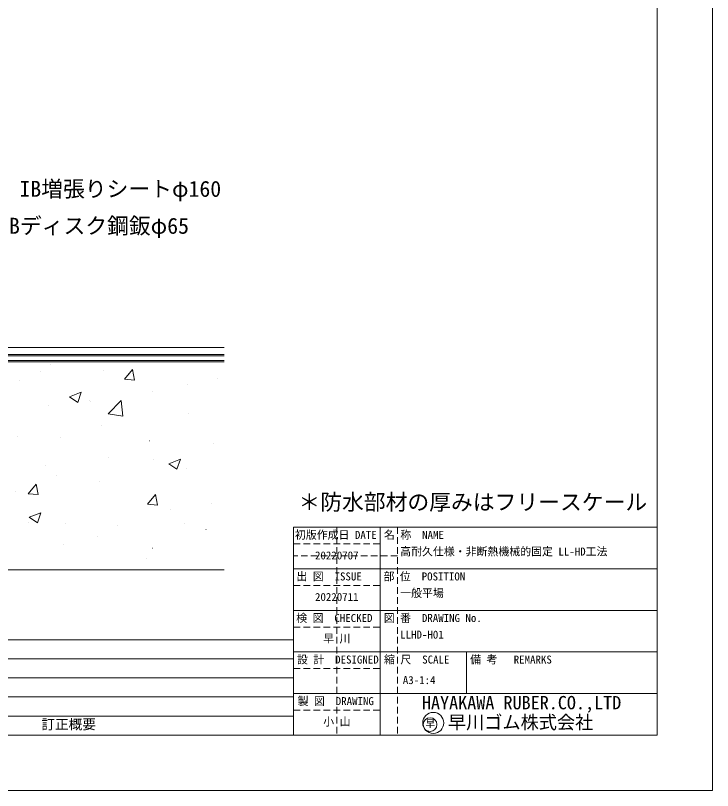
# Model space of a CAD drawing. Units: millimetres, scale not verified. Extents: x -840 to 840, y -594 to 594.
# Drawn here: x 337 to 840, y -594 to -35 of the extents above; entities that cross this region are included whole.
import ezdxf
from ezdxf.enums import TextEntityAlignment as Align

# ---------------------------------------------------------------- set-up
doc = ezdxf.new("R2010")
doc.units = ezdxf.units.MM
doc.header["$LTSCALE"] = 2
doc.linetypes.add('DASHED1', pattern=[1.8, 1.2, -0.6])
doc.linetypes.add('DASHED2', pattern=[3, 2, -1])
for name, color, linetype, lineweight in [('0-0_輪郭線', 134, 'DASHED2', 5), ('0-1_図面枠', 7, 'Continuous', 5), ('0-2_文字', 5, 'Continuous', 5), ('0-3_表題欄', 7, 'Continuous', 5), ('0-4_0', 7, 'Continuous', 5), ('0-5_仮想線', 2, 'DASHED1', 5), ('0-6_躯体', 134, 'Continuous', 5), ('0-7_緩衝フォーム', 7, 'Continuous', 5), ('0-9_IBｼｰﾄ', 7, 'Continuous', 5)]:
    doc.layers.add(name, color=color, linetype=linetype, lineweight=lineweight)
doc.styles.add('ＭＳ ゴシック', font='')
doc.styles.get('ＭＳ ゴシック').set_extended_font_data('MS Gothic')

# ---------------------------------------------------------------- blocks, each defined once
blk = doc.blocks.new('囲い文字1')
at = {"layer": '0-2_文字'}
for p, q in [((-0.424, -22.663), (-0.539, -22.663)), ((-0.193, -22.263), (-0.309, -22.263)), ((0.038, -21.863), (-0.078, -21.863)), ((0.269, -21.463), (0.153, -21.463)), ((0.5, -21.063), (0.384, -21.063)), ((0.731, -20.663), (0.615, -20.663)), ((0.934, -20.263), (0.846, -20.263)), ((1.022, -20.263), (0.934, -20.263)), ((1.253, -20.663), (1.137, -20.663)), ((1.484, -21.063), (1.368, -21.063)), ((1.715, -21.463), (1.599, -21.463)), ((1.946, -21.863), (1.83, -21.863)), ((2.177, -22.263), (2.061, -22.263)), ((2.408, -22.663), (2.292, -22.663)), ((-2.272, -25.863), (-2.387, -25.863)), ((-2.041, -25.463), (-2.156, -25.463)), ((-1.81, -25.063), (-1.925, -25.063)), ((-1.579, -24.663), (-1.694, -24.663)), ((-1.348, -24.263), (-1.463, -24.263)), ((-1.117, -23.863), (-1.232, -23.863)), ((-0.886, -23.463), (-1.001, -23.463)), ((-0.655, -23.063), (-0.77, -23.063)), ((2.638, -23.063), (2.523, -23.063)), ((2.869, -23.463), (2.754, -23.463)), ((3.1, -23.863), (2.985, -23.863)), ((3.331, -24.263), (3.216, -24.263)), ((3.562, -24.663), (3.447, -24.663)), ((3.793, -25.063), (3.678, -25.063)), ((4.024, -25.463), (3.909, -25.463)), ((4.255, -25.863), (4.14, -25.863))]:
    blk.add_line(p, q, dxfattribs=at)
for points in [[(-2.329, -25.963), (0.934, -20.311), (0.934, -20.111), (-2.502, -26.063)], [(0.934, -20.311), (4.197, -25.963), (4.37, -26.063), (0.934, -20.111)], [(4.197, -25.963), (-2.329, -25.963), (-2.502, -26.063), (4.37, -26.063)]]:
    blk.add_lwpolyline(points, close=True, dxfattribs=at)
at = {"layer": '0-2_文字', "style": 'ＭＳ ゴシック'}
blk.add_text('1', height=3.651, dxfattribs=at).set_placement((-0.301, -26.315), align=Align.BOTTOM_LEFT)
blk = doc.blocks.new('U52')
at = {"layer": '0-4_0', "xscale": 3.446988, "yscale": 3.446988}
blk.add_blockref('囲い文字1', (8.327, 89.667), dxfattribs=at)
blk = doc.blocks.new('囲い文字2')
at = {"layer": '0-2_文字'}
for p, q in [((-14.153, 35.816), (-14.269, 35.816)), ((-13.922, 36.216), (-14.038, 36.216)), ((-13.691, 36.616), (-13.807, 36.616)), ((-13.488, 37.016), (-13.576, 37.016)), ((-13.4, 37.016), (-13.488, 37.016)), ((-13.169, 36.616), (-13.285, 36.616)), ((-12.938, 36.216), (-13.054, 36.216)), ((-12.707, 35.816), (-12.823, 35.816)), ((-16.001, 32.616), (-16.116, 32.616)), ((-15.77, 33.016), (-15.885, 33.016)), ((-15.539, 33.416), (-15.654, 33.416)), ((-15.308, 33.816), (-15.424, 33.816)), ((-15.077, 34.216), (-15.193, 34.216)), ((-14.846, 34.616), (-14.962, 34.616)), ((-14.615, 35.016), (-14.731, 35.016)), ((-14.384, 35.416), (-14.5, 35.416)), ((-12.477, 35.416), (-12.592, 35.416)), ((-12.246, 35.016), (-12.361, 35.016)), ((-12.015, 34.616), (-12.13, 34.616)), ((-11.784, 34.216), (-11.899, 34.216)), ((-11.553, 33.816), (-11.668, 33.816)), ((-11.322, 33.416), (-11.437, 33.416)), ((-11.091, 33.016), (-11.206, 33.016)), ((-10.86, 32.616), (-10.975, 32.616)), ((-16.694, 31.416), (-16.809, 31.416)), ((-16.463, 31.816), (-16.578, 31.816)), ((-16.232, 32.216), (-16.347, 32.216)), ((-10.629, 32.216), (-10.745, 32.216)), ((-10.398, 31.816), (-10.514, 31.816)), ((-10.167, 31.416), (-10.283, 31.416))]:
    blk.add_line(p, q, dxfattribs=at)
for points in [[(-16.751, 31.316), (-13.488, 36.968), (-13.488, 37.168), (-16.925, 31.216)], [(-13.488, 36.968), (-10.225, 31.316), (-10.052, 31.216), (-13.488, 37.168)], [(-10.225, 31.316), (-16.751, 31.316), (-16.925, 31.216), (-10.052, 31.216)]]:
    blk.add_lwpolyline(points, close=True, dxfattribs=at)
at = {"layer": '0-2_文字', "style": 'ＭＳ ゴシック'}
blk.add_text('2', height=3.651, dxfattribs=at).set_placement((-14.724, 30.963), align=Align.BOTTOM_LEFT)
blk = doc.blocks.new('U53')
at = {"layer": '0-4_0', "xscale": 3.446988, "yscale": 3.446988}
blk.add_blockref('囲い文字2', (58.041, -107.772), dxfattribs=at)
blk = doc.blocks.new('囲い文字3')
at = {"layer": '0-2_文字'}
for p, q in [((-5.245, 19.8), (-5.361, 19.8)), ((-5.042, 20.2), (-5.13, 20.2)), ((-4.954, 20.2), (-5.042, 20.2)), ((-4.723, 19.8), (-4.839, 19.8)), ((-7.093, 16.6), (-7.208, 16.6)), ((-6.862, 17), (-6.977, 17)), ((-6.631, 17.4), (-6.746, 17.4)), ((-6.4, 17.8), (-6.515, 17.8)), ((-6.169, 18.2), (-6.284, 18.2)), ((-5.938, 18.6), (-6.054, 18.6)), ((-5.707, 19), (-5.823, 19)), ((-5.476, 19.4), (-5.592, 19.4)), ((-4.492, 19.4), (-4.608, 19.4)), ((-4.261, 19), (-4.377, 19)), ((-4.03, 18.6), (-4.146, 18.6)), ((-3.799, 18.2), (-3.915, 18.2)), ((-3.568, 17.8), (-3.684, 17.8)), ((-3.337, 17.4), (-3.453, 17.4)), ((-3.107, 17), (-3.222, 17)), ((-2.876, 16.6), (-2.991, 16.6)), ((-8.247, 14.6), (-8.363, 14.6)), ((-8.017, 15), (-8.132, 15)), ((-7.786, 15.4), (-7.901, 15.4)), ((-7.555, 15.8), (-7.67, 15.8)), ((-7.324, 16.2), (-7.439, 16.2)), ((-2.645, 16.2), (-2.76, 16.2)), ((-2.414, 15.8), (-2.529, 15.8)), ((-2.183, 15.4), (-2.298, 15.4)), ((-1.952, 15), (-2.067, 15)), ((-1.721, 14.6), (-1.836, 14.6))]:
    blk.add_line(p, q, dxfattribs=at)
for points in [[(-8.305, 14.5), (-5.042, 20.152), (-5.042, 20.352), (-8.478, 14.4)], [(-5.042, 20.152), (-1.779, 14.5), (-1.605, 14.4), (-5.042, 20.352)], [(-1.779, 14.5), (-8.305, 14.5), (-8.478, 14.4), (-1.605, 14.4)]]:
    blk.add_lwpolyline(points, close=True, dxfattribs=at)
at = {"layer": '0-2_文字', "style": 'ＭＳ ゴシック'}
blk.add_text('3', height=3.651, dxfattribs=at).set_placement((-6.277, 14.147), align=Align.BOTTOM_LEFT)
blk = doc.blocks.new('U54')
at = {"layer": '0-4_0', "xscale": 3.446988, "yscale": 3.446988}
blk.add_blockref('囲い文字3', (28.926, -49.807), dxfattribs=at)
blk = doc.blocks.new('囲い文字4')
at = {"layer": '0-2_文字'}
for p, q in [((-5.662, 16.376), (-5.75, 16.376)), ((-5.574, 16.376), (-5.662, 16.376)), ((-7.482, 13.176), (-7.597, 13.176)), ((-7.251, 13.576), (-7.366, 13.576)), ((-7.02, 13.976), (-7.135, 13.976)), ((-6.789, 14.376), (-6.904, 14.376)), ((-6.558, 14.776), (-6.673, 14.776)), ((-6.327, 15.176), (-6.442, 15.176)), ((-6.096, 15.576), (-6.211, 15.576)), ((-5.865, 15.976), (-5.981, 15.976)), ((-5.343, 15.976), (-5.458, 15.976)), ((-5.112, 15.576), (-5.227, 15.576)), ((-4.881, 15.176), (-4.997, 15.176)), ((-4.65, 14.776), (-4.766, 14.776)), ((-4.419, 14.376), (-4.535, 14.376)), ((-4.188, 13.976), (-4.304, 13.976)), ((-3.957, 13.576), (-4.073, 13.576)), ((-3.726, 13.176), (-3.842, 13.176)), ((-8.867, 10.776), (-8.983, 10.776)), ((-8.636, 11.176), (-8.752, 11.176)), ((-8.405, 11.576), (-8.521, 11.576)), ((-8.174, 11.976), (-8.29, 11.976)), ((-7.944, 12.376), (-8.059, 12.376)), ((-7.713, 12.776), (-7.828, 12.776)), ((-3.495, 12.776), (-3.611, 12.776)), ((-3.264, 12.376), (-3.38, 12.376)), ((-3.034, 11.976), (-3.149, 11.976)), ((-2.803, 11.576), (-2.918, 11.576)), ((-2.572, 11.176), (-2.687, 11.176)), ((-2.341, 10.776), (-2.456, 10.776))]:
    blk.add_line(p, q, dxfattribs=at)
for points in [[(-8.925, 10.676), (-5.662, 16.328), (-5.662, 16.528), (-9.098, 10.576)], [(-5.662, 16.328), (-2.398, 10.676), (-2.225, 10.576), (-5.662, 16.528)], [(-2.398, 10.676), (-8.925, 10.676), (-9.098, 10.576), (-2.225, 10.576)]]:
    blk.add_lwpolyline(points, close=True, dxfattribs=at)
at = {"layer": '0-2_文字', "style": 'ＭＳ ゴシック'}
blk.add_text('4', height=3.651, dxfattribs=at).set_placement((-6.897, 10.323), align=Align.BOTTOM_LEFT)
blk = doc.blocks.new('U55')
at = {"layer": '0-4_0', "xscale": 3.446988, "yscale": 3.446988}
blk.add_blockref('囲い文字4', (31.063, -36.626), dxfattribs=at)
blk = doc.blocks.new('T26')
at = {"layer": '0-3_表題欄'}
for p, q in [((0, 0), (0, 137.5)), ((0, 137.5), (900, 137.5)), ((75, 0), (75, 137.5)), ((175, 0), (175, 137.5)), ((250, 0), (250, 137.5)), ((900, 0), (900, 137.5)), ((0, 110), (900, 110)), ((0, 82.5), (900, 82.5)), ((0, 55), (900, 55)), ((0, 27.5), (900, 27.5)), ((0, 0), (900, 0))]:
    blk.add_line(p, q, dxfattribs=at)
for name, p in [('U55', (25.953, 113.75)), ('U54', (25.953, 86.25)), ('U53', (25.953, 58.75)), ('U52', (25.953, 31.25))]:
    blk.add_blockref(name, p, dxfattribs=at)
at = {"layer": '0-3_表題欄', "style": 'ＭＳ ゴシック'}
for s, p in [('符号', (17.895, 3.902)), ('日付', (104.172, 4.044)), ('訂正者', (183.145, 3.939)), ('訂正概要', (535.895, 3.977))]:
    blk.add_text(s, height=14.43, dxfattribs=at).set_placement(p, align=Align.BOTTOM_LEFT)
blk = doc.blocks.new('表題欄(定義)')
at = {"layer": '0-3_表題欄'}
for p, q in [((-21.942, -100.175), (-21.942, -25.175)), ((-21.942, -25.175), (-21.942, -100.175)), ((-21.942, -25.175), (109.308, -25.175)), ((9.308, -25.175), (9.308, -100.175)), ((109.308, -25.175), (109.308, -100.175)), ((-21.942, -40.175), (109.308, -40.175)), ((-21.942, -40.175), (9.308, -40.175)), ((-21.942, -55.175), (109.308, -55.175)), ((-21.942, -70.175), (109.308, -70.175)), ((40.558, -70.175), (40.558, -85.175)), ((-21.942, -85.175), (109.308, -85.175)), ((-21.942, -100.175), (109.308, -100.175))]:
    blk.add_line(p, q, dxfattribs=at)
for centre, radius in [((28.503, -95.777), 3.799), ((27.344, -96.385), 2.487)]:
    blk.add_circle(centre, radius, dxfattribs=at)
at = {"layer": '0-5_仮想線'}
for p, q in [((-6.317, -25.175), (-6.317, -100.175)), ((15.558, -25.175), (15.558, -100.175)), ((-21.942, -31.175), (9.308, -31.175)), ((15.558, -35.487), (-21.942, -35.487)), ((-21.942, -46.175), (9.308, -46.175)), ((-21.942, -61.175), (9.308, -61.175)), ((-21.942, -76.175), (9.308, -76.175)), ((-21.942, -91.175), (9.308, -91.175))]:
    blk.add_line(p, q, dxfattribs=at)
at = {"layer": '0-3_表題欄', "style": 'ＭＳ ゴシック'}
for s, height, p in [('初版作成日 DATE', 2.889, (-21.448, -30.23)), ('名 称  NAME', 2.889, (10.704, -30.23)), ('出 図  ISSUE', 2.889, (-20.913, -45.23)), ('部 位  POSITION', 2.889, (10.552, -45.23)), ('検 図  CHECKED', 2.889, (-20.972, -60.23)), ('図 番  DRAWING No.', 2.889, (10.626, -60.23)), ('設 計  DESIGNED', 2.889, (-20.698, -75.23)), ('縮 尺  SCALE', 2.889, (10.728, -75.23)), ('備 考   REMARKS', 2.889, (41.802, -75.23)), ('製 図  DRAWING', 2.889, (-20.472, -90.23)), ('HAYAKAWA RUBER.CO.,LTD', 4.809, (24.395, -92.314)), ('早', 2.493, (25.658, -98.029)), ('早川ゴム株式会社', 4.809, (33.785, -99.399))]:
    blk.add_text(s, height=height, dxfattribs=at).set_placement(p, align=Align.BOTTOM_LEFT)

msp = doc.modelspace()

# ---------------------------------------------------------------- linework, layer by layer
at = {"layer": '0-0_輪郭線', "color": 2, "linetype": 'Continuous'}
msp.add_lwpolyline([(800, 554), (-800, 554), (-800, -554), (800, -554)], close=True, dxfattribs=at)
at = {"layer": '0-1_図面枠'}
msp.add_lwpolyline([(840, -594), (840, 594), (-840, 594), (-840, -594)], close=True, dxfattribs=at)
at = {"layer": '0-6_躯体', "color": 7}
for p, q in [((-592.559, -284.684), (487.441, -284.684)), ((-592.559, -434.684), (487.441, -434.684))]:
    msp.add_line(p, q, dxfattribs=at)
at = {"layer": '0-6_躯体'}
for p, q in [((361.967, -286.552), (361.987, -286.552)), ((400.51, -290.71), (400.53, -290.71)), ((415.428, -297.077), (421.213, -290.183)), ((422.601, -297.705), (421.213, -290.183)), ((354.667, -291.349), (354.687, -291.349)), ((418.726, -294.055), (418.746, -294.055)), ((339.897, -298.393), (339.917, -298.393)), ((415.428, -297.077), (422.601, -297.705)), ((460.703, -300.887), (460.723, -300.887)), ((482.785, -296.762), (482.805, -296.762)), ((375.759, -309.799), (384.162, -306.574)), ((381.728, -313.826), (384.162, -306.574)), ((435.721, -306.354), (435.741, -306.354)), ((375.759, -309.799), (381.728, -313.826)), ((390.273, -312.337), (390.293, -312.337)), ((390.721, -312.9), (390.741, -312.9)), ((403.627, -322.23), (412.973, -312.489)), ((414.299, -323.885), (412.973, -312.489)), ((360.232, -316.292), (360.252, -316.292)), ((403.627, -322.23), (414.299, -323.885)), ((461.377, -321.661), (461.397, -321.661)), ((399.051, -330.658), (399.071, -330.658)), ((338.438, -338.34), (338.458, -338.34)), ((369.55, -338.933), (369.57, -338.933)), ((433.609, -341.64), (433.629, -341.64)), ((479.939, -343.706), (479.959, -343.706)), ((404.152, -353.683), (404.172, -353.683)), ((436.55, -354.894), (436.57, -354.894)), ((447.388, -358.114), (455.79, -354.888)), ((453.357, -362.14), (455.79, -354.888)), ((358.705, -359.667), (358.725, -359.667)), ((447.388, -358.114), (453.357, -362.14)), ((459.918, -361.608), (459.938, -361.608)), ((366.567, -366.907), (366.587, -366.907)), ((346.007, -379.81), (351.792, -372.916)), ((353.18, -380.438), (351.792, -372.916)), ((397.592, -370.605), (397.612, -370.605)), ((336.979, -378.287), (336.999, -378.287)), ((346.007, -379.81), (353.18, -380.438)), ((432.079, -387.34), (437.864, -380.446)), ((439.251, -387.968), (437.864, -380.446)), ((432.079, -387.34), (439.251, -387.968)), ((448.37, -391.035), (448.39, -391.035)), ((478.411, -387.08), (478.431, -387.08)), ((346.562, -396.817), (354.964, -393.592)), ((346.562, -396.817), (352.531, -400.844)), ((352.531, -400.844), (354.964, -393.592)), ((346.182, -400.253), (346.202, -400.253)), ((372.584, -401.013), (372.604, -401.013)), ((458.459, -401.555), (458.479, -401.555)), ((410.24, -402.959), (410.26, -402.959)), ((474.299, -405.666), (474.319, -405.666)), ((396.133, -410.552), (396.153, -410.552)), ((371.483, -416.372), (371.503, -416.372)), ((435.542, -419.078), (435.562, -419.078)), ((431.595, -426.494), (431.615, -426.494)), ((446.843, -434.41), (446.863, -434.41))]:
    msp.add_line(p, q, dxfattribs=at)
at = {"layer": '0-7_緩衝フォーム'}
for p, q in [((-592.559, -280.351), (487.441, -280.351)), ((-592.559, -283.684), (487.441, -283.684))]:
    msp.add_line(p, q, dxfattribs=at)
at = {"layer": '0-9_IBｼｰﾄ'}
for p, q in [((-300.391, -279.351), (487.441, -279.351)), ((-299.051, -274.351), (487.441, -274.351))]:
    msp.add_line(p, q, dxfattribs=at)

# ---------------------------------------------------------------- block references
at = {"layer": '0-3_表題欄'}
for name, p, xscale, yscale in [('表題欄(定義)', (581.384, -353.65), 2, 2), ('T26', (87.5, -554), 0.5, 0.5)]:
    msp.add_blockref(name, p, dxfattribs=dict(at, xscale=xscale, yscale=yscale))

# ---------------------------------------------------------------- texts
at = {"layer": '0-2_文字', "color": 7, "style": 'ＭＳ ゴシック'}
for s, p in [('IB増張りシートφ160', (339.612, -168.94)), ('IBディスク鋼鈑φ65', (324.215, -195.609)), ('＊防水部材の厚みはフリースケール', (541.016, -395.019))]:
    msp.add_text(s, height=11.54, dxfattribs=at).set_placement(p, align=Align.BOTTOM_LEFT)
at = {"layer": '0-3_表題欄', "style": 'ＭＳ ゴシック'}
for s, p in [('高耐久仕様・非断熱機械的固定 LL-HD工法', (614.5, -426.11)), ('20220707', (553.002, -428.937)), ('20220711', (553.002, -458.937)), ('一般平場', (614.5, -456.11)), ('早 川', (558.907, -488.937)), ('LLHD-H01', (614.5, -486.11)), ('A3-1:4', (616.399, -518.937)), ('小 山', (558.907, -548.937))]:
    msp.add_text(s, height=5.777, dxfattribs=at).set_placement(p, align=Align.BOTTOM_LEFT)

doc.saveas('drawing.dxf')
